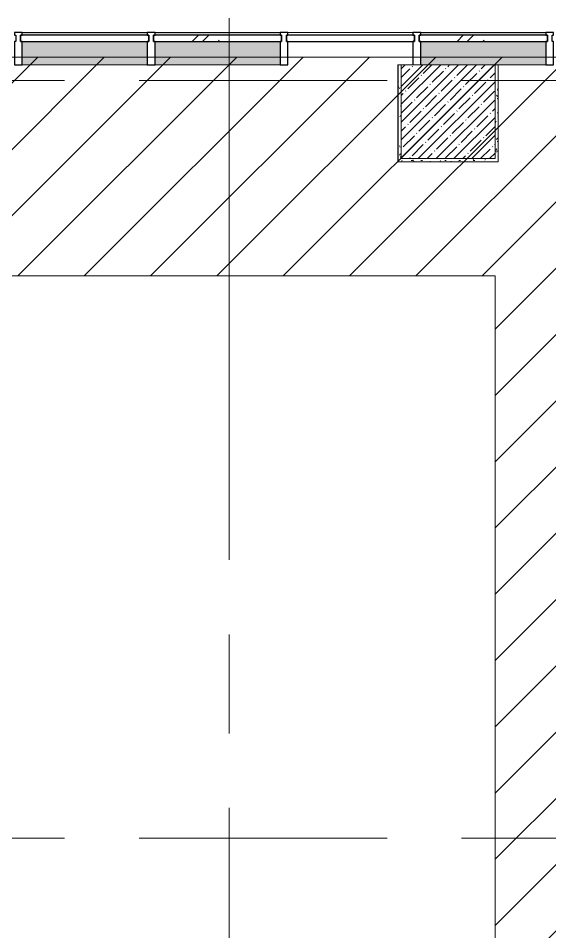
# Model space of a CAD drawing. Header units: millimetres. Extents: x -3456 to 185767, y -8553 to 29000.
# Drawn here: x 6660 to 10060, y 21550 to 27398 of the extents above; entities that cross this region are included whole.
import ezdxf

# ---------------------------------------------------------------- set-up
doc = ezdxf.new("R2010")
doc.units = ezdxf.units.MM
doc.linetypes.add('Осевая', pattern=[3175, 635, -476.25, 1587.5, -476.25])
for name, color, linetype, lineweight in [('A-DETL', 7, 'Continuous', 9), ('A-GLAZ-CURT', 7, 'Continuous', 9), ('A-GLAZ-CURT-1', 7, 'Continuous', 25), ('A-GLAZ-CWMG', 7, 'Continuous', 9), ('A-GLAZ-CWMG-1', 7, 'Continuous', 25), ('I-WALL', 7, 'Continuous', 9), ('S-COLS', 7, 'Continuous', 9), ('Оси', 7, 'Continuous', 9), ('Оси-2', 7, 'Осевая', 9)]:
    doc.layers.add(name, color=color, linetype=linetype, lineweight=lineweight)
for name, color, linetype, lineweight, true_color in [('A-DETL-GENF-1', 7, 'Continuous', 9, 0xc0c0c0), ('A-WALL-1', 7, 'Continuous', 9, 0x3c3c3c), ('A-WALL-FNSH-1', 7, 'Continuous', 9, 0x3c3c3c)]:
    doc.layers.add(name, color=color, linetype=linetype, lineweight=lineweight, true_color=true_color)
pattern_1 = [(0, (0, 0), (121.92, 30.48), [10.058, -81.382, 10.058, -81.382, -487.68]), (0, (0, 0), (121.92, 30.48), [-182.88, 10.058, -172.822, 10.058, -81.382, -213.36]), (0, (0, 0), (121.92, 30.48), [-457.2, 10.058, -50.902, 10.058, -142.342]), (120, (45.72, 15.24), (-87.356454, 90.345817), [10.058, -81.382, 10.058, -81.382, -487.68]), (120, (45.72, 15.24), (-87.356454, 90.345817), [-182.88, 10.058, -172.822, 10.058, -81.382, -213.36]), (120, (45.72, 15.24), (-87.356454, 90.345817), [-457.2, 10.058, -50.902, 10.058, -142.342]), (240, (60.96, 76.2), (-34.563546, -120.825817), [10.058, -81.382, 10.058, -81.382, -487.68]), (240, (60.96, 76.2), (-34.563546, -120.825817), [-182.88, 10.058, -172.822, 10.058, -81.382, -213.36]), (240, (60.96, 76.2), (-34.563546, -120.825817), [-457.2, 10.058, -50.902, 10.058, -142.342])]

# ---------------------------------------------------------------- blocks, each defined once
blk = doc.blocks.new('Системная панель - Стекло - 40мм-22856070-План заполнения и маркировки дверных проемов 2 этажа в осях 1-12')
at = {"layer": 'A-GLAZ-CURT'}
h = blk.add_hatch(dxfattribs=at)
h.set_pattern_fill('FP_26', color=256, style=0, pattern_type=2)
h.set_pattern_definition([(45, (-8885, -27190), (-282.8427, 282.8427), [200, -600]), (45, (-9085, -27290), (-282.8427, 282.8427), [600, -200]), (45, (-8685, -27390), (-282.8427, 282.8427), [200, -600])])
h.paths.add_polyline_path([(410, -40), (410, 0), (-410, 0), (-410, -40)])
at = {"layer": 'A-GLAZ-CURT-1'}
for p, q in [((410, 0), (-410, 0)), ((-410, 0), (-410, -40)), ((410, -40), (410, 0)), ((-410, -40), (410, -40))]:
    blk.add_line(p, q, dxfattribs=at)
blk = doc.blocks.new('Прямоугольный импост - Импост структурный с накладкой - 160мм-20149070-План заполнения и маркировки дверных проемов 2 этажа в осях 1-12')
at = {"layer": 'A-GLAZ-CWMG'}
for p, q in [((8385, 27307), (9185, 27307)), ((8385, 27150), (9185, 27150))]:
    blk.add_line(p, q, dxfattribs=at)
blk = doc.blocks.new('Прямоугольный импост - Импост структурный с накладкой - 190мм-22856065-План заполнения и маркировки дверных проемов 2 этажа в осях 1-12')
at = {"layer": 'A-GLAZ-CWMG-1'}
for p, q in [((-25, 140), (-25, 190)), ((-25, 190), (25, 190)), ((25, 190), (25, 140)), ((-25, 40), (-25, 140)), ((25, 140), (25, 40)), ((-15, 40), (-25, 40)), ((-25, -17), (-25, 0)), ((-25, 0), (-15, 0)), ((-15, 0), (-15, 40)), ((15, 40), (15, 0)), ((25, 40), (15, 40)), ((15, 0), (25, 0)), ((25, 0), (25, -17)), ((25, -17), (-25, -17))]:
    blk.add_line(p, q, dxfattribs=at)
blk = doc.blocks.new('Системная панель - Стекло - 40мм-V28-План заполнения и маркировки дверных проемов 2 этажа в осях 1-12')
at = {"layer": 'A-GLAZ-CURT'}
h = blk.add_hatch(dxfattribs=at)
h.set_pattern_fill('FP_38', color=256, style=0, pattern_type=2)
h.set_pattern_definition([(45, (-9735, -27190), (-282.8427, 282.8427), [200, -600]), (45, (-9935, -27290), (-282.8427, 282.8427), [600, -200]), (45, (-9535, -27390), (-282.8427, 282.8427), [200, -600])])
h.paths.add_polyline_path([(410, -40), (410, 0), (-410, 0), (-410, -40), (-89.3, -40)])
at = {"layer": 'A-GLAZ-CURT-1'}
for p, q in [((410, 0), (-410, 0)), ((-410, 0), (-410, -40)), ((410, -40), (410, 0)), ((-410, -40), (410, -40))]:
    blk.add_line(p, q, dxfattribs=at)
blk = doc.blocks.new('Прямоугольный импост - Импост структурный с накладкой - 190мм-23186024-План заполнения и маркировки дверных проемов 2 этажа в осях 1-12')
at = {"layer": 'A-GLAZ-CWMG'}
for points in [[(10035, 27290), (10035, 27307), (9235, 27307), (9235, 27290), (9545.7, 27290)], [(10035, 27100), (10035, 27250), (9235, 27250), (9235, 27100), (9730, 27100)]]:
    blk.add_hatch(color=256, dxfattribs=at).paths.add_polyline_path(points)
for p, q in [((9235, 27307), (10035, 27307)), ((9730, 27100), (10035, 27100))]:
    blk.add_line(p, q, dxfattribs=at)
blk = doc.blocks.new('Прямоугольный импост - Импост структурный с накладкой - 190мм-V29-План заполнения и маркировки дверных проемов 2 этажа в осях 1-12')
at = {"layer": 'A-GLAZ-CWMG-1'}
for p, q in [((-25, 140), (-25, 190)), ((25, 190), (25, 140)), ((-25, 40), (-25, 140)), ((25, 140), (25, 40)), ((-15, 40), (-25, 40)), ((-25, -17), (-25, 0)), ((-25, 0), (-15, 0)), ((-15, 0), (-15, 40)), ((15, 40), (15, 0)), ((25, 40), (15, 40)), ((15, 0), (25, 0)), ((25, 0), (25, -17)), ((25, -17), (-25, -17))]:
    blk.add_line(p, q, dxfattribs=at)
blk = doc.blocks.new('Системная панель - Стекло - 40мм-V30-План заполнения и маркировки дверных проемов 2 этажа в осях 1-12')
at = {"layer": 'A-GLAZ-CURT'}
h = blk.add_hatch(dxfattribs=at)
h.set_pattern_fill('FP_39', color=256, style=0, pattern_type=2)
h.set_pattern_definition([(45, (-8035, -27190), (-282.8427, 282.8427), [200, -600]), (45, (-8235, -27290), (-282.8427, 282.8427), [600, -200]), (45, (-7835, -27390), (-282.8427, 282.8427), [200, -600])])
h.paths.add_polyline_path([(272, -40), (410, -40), (410, 0), (-410, 0), (-410, -40)])
at = {"layer": 'A-GLAZ-CURT-1'}
for p, q in [((410, 0), (-410, 0)), ((-410, 0), (-410, -40)), ((410, -40), (410, 0)), ((-410, -40), (410, -40))]:
    blk.add_line(p, q, dxfattribs=at)
blk = doc.blocks.new('Прямоугольный импост - Импост структурный с накладкой - 190мм-V31-План заполнения и маркировки дверных проемов 2 этажа в осях 1-12')
at = {"layer": 'A-GLAZ-CWMG'}
for points in [[(8207, 27290), (8335, 27290), (8335, 27307), (7535, 27307), (7535, 27290)], [(8335, 27100), (8335, 27250), (7535, 27250), (7535, 27100), (8207, 27100)]]:
    blk.add_hatch(color=256, dxfattribs=at).paths.add_polyline_path(points)
for p, q in [((7535, 27307), (8335, 27307)), ((7535, 27100), (8335, 27100))]:
    blk.add_line(p, q, dxfattribs=at)
blk = doc.blocks.new('Системная панель - Стекло - 40мм-V41-План заполнения и маркировки дверных проемов 2 этажа в осях 1-12')
at = {"layer": 'A-GLAZ-CURT'}
h = blk.add_hatch(dxfattribs=at)
h.set_pattern_fill('FP_51', color=256, style=0, pattern_type=2)
h.set_pattern_definition([(45, (-7185, -27190), (-282.8427, 282.8427), [200, -600]), (45, (-7385, -27290), (-282.8427, 282.8427), [600, -200]), (45, (-6985, -27390), (-282.8427, 282.8427), [200, -600])])
h.paths.add_polyline_path([(410, -40), (410, 0), (-410, 0), (-410, -40), (-216.8, -40)])
at = {"layer": 'A-GLAZ-CURT-1'}
for p, q in [((410, 0), (-410, 0)), ((-410, 0), (-410, -40)), ((410, -40), (410, 0)), ((-410, -40), (410, -40))]:
    blk.add_line(p, q, dxfattribs=at)
blk = doc.blocks.new('BSC_Колонна _Прямоугольная - 600х600-V52-План заполнения и маркировки дверных проемов 2 этажа в осях 1-12')
at = {"layer": 'S-COLS'}
h = blk.add_hatch(dxfattribs=at)
h.set_pattern_fill('FP_65', color=256, style=0, pattern_type=2)
h.set_pattern_definition([(45, (-9410, -26800), (-57.02463, 57.02463), []), (45, (-9352.975, -26800), (-57.02463, 57.02463), [100.806, -20.161, 3.353, -16.808])])
h.paths.add_polyline_path([(-300, -300), (300, -300), (300, 300), (-300, 300)])
for p, q in [((300, 300), (-300, 300)), ((-300, 300), (-300, -300)), ((300, -300), (300, 300)), ((-300, -300), (300, -300))]:
    blk.add_line(p, q, dxfattribs=at)

msp = doc.modelspace()

# ---------------------------------------------------------------- hatches: boundary and pattern name
at = {"layer": 'A-DETL-GENF-1'}
h = msp.add_hatch(dxfattribs=at)
h.set_pattern_fill('FP_100', color=256, style=0, pattern_type=2)
h.set_pattern_definition([(45, (0, 0), (-212.132, 212.132), [])])
h.paths.add_polyline_path([(13562.1, 15200), (13710.3, 15200), (13710.3, 27150), (4660, 27150), (4660, 26500), (4060, 26500), (4060, 25750), (9710, 25750), (9710, 20770), (6760, 20770), (6760, 15200), (12223.3, 15200)])
at = {"layer": 'I-WALL'}
h = msp.add_hatch(dxfattribs=at)
h.set_pattern_fill('FP_89', color=256, style=0, pattern_type=2)
h.set_pattern_definition(pattern_1)
h.paths.add_polyline_path([(9110, 26480), (9110, 27100), (9090, 27100), (9090, 26480)])
h = msp.add_hatch(dxfattribs=at)
h.set_pattern_fill('FP_89', color=256, style=0, pattern_type=2)
h.set_pattern_definition(pattern_1)
h.paths.add_polyline_path([(9710, 26500), (9730, 26500), (9730, 27100), (9710, 27100)])
h = msp.add_hatch(dxfattribs=at)
h.set_pattern_fill('FP_89', color=256, style=0, pattern_type=2)
h.set_pattern_definition(pattern_1)
h.paths.add_polyline_path([(9730, 26480), (9730, 26500), (9110, 26500), (9110, 26480), (9710, 26480)])

# ---------------------------------------------------------------- linework, layer by layer
at = {"layer": 'A-DETL'}
for p, q in [((13710.3, 27150), (4660, 27150)), ((4060, 25750), (9710, 25750)), ((9710, 25750), (9710, 20770))]:
    msp.add_line(p, q, dxfattribs=at)
at = {"layer": 'A-WALL-1'}
for p, q in [((9110, 27100), (9090, 27100)), ((9730, 27100), (9710, 27100)), ((9730, 27099.5), (9730, 27100)), ((9710.5, 26480), (9730, 26480))]:
    msp.add_line(p, q, dxfattribs=at)
at = {"layer": 'A-WALL-FNSH-1'}
for p, q in [((9089, 27100), (9089, 26479)), ((9090, 27100), (9089, 27100)), ((9090, 26479), (9090, 27100)), ((9730, 27099.5), (9730, 26478.5)), ((9731, 27099.5), (9730, 27099.5)), ((9731, 26478.5), (9731, 27099.5)), ((9089, 26479), (9710.5, 26479)), ((9710.5, 26480), (9090, 26480)), ((9710.5, 26479), (9710.5, 26480)), ((9730, 26478.5), (9731, 26478.5))]:
    msp.add_line(p, q, dxfattribs=at)
at = {"layer": 'Оси'}
msp.add_line((8010, 24898.1), (8010, 27398.1), dxfattribs=at)
at = {"layer": 'Оси-2'}
for p, q in [((-28.5, 27000), (31340, 27000)), ((8010, 593.7), (8010, 24898.1)), ((-28.5, 22150), (36281, 22150))]:
    msp.add_line(p, q, dxfattribs=at)

# ---------------------------------------------------------------- block references
at = {"layer": 'A-GLAZ-CURT'}
for name, p in [('Системная панель - Стекло - 40мм-V41-План заполнения и маркировки дверных проемов 2 этажа в осях 1-12', (7085, 27290)), ('Системная панель - Стекло - 40мм-V30-План заполнения и маркировки дверных проемов 2 этажа в осях 1-12', (7935, 27290)), ('Системная панель - Стекло - 40мм-22856070-План заполнения и маркировки дверных проемов 2 этажа в осях 1-12', (8785, 27290)), ('Системная панель - Стекло - 40мм-V28-План заполнения и маркировки дверных проемов 2 этажа в осях 1-12', (9635, 27290))]:
    msp.add_blockref(name, p, dxfattribs=at)
at = {"layer": 'A-GLAZ-CWMG', "extrusion": (0, 0, -1), "rotation": 180}
for name, p in [('Прямоугольный импост - Импост структурный с накладкой - 190мм-22856065-План заполнения и маркировки дверных проемов 2 этажа в осях 1-12', (-6660, 27290)), ('Прямоугольный импост - Импост структурный с накладкой - 190мм-22856065-План заполнения и маркировки дверных проемов 2 этажа в осях 1-12', (-7510, 27290)), ('Прямоугольный импост - Импост структурный с накладкой - 190мм-22856065-План заполнения и маркировки дверных проемов 2 этажа в осях 1-12', (-8360, 27290)), ('Прямоугольный импост - Импост структурный с накладкой - 190мм-V29-План заполнения и маркировки дверных проемов 2 этажа в осях 1-12', (-9210, 27290)), ('Прямоугольный импост - Импост структурный с накладкой - 190мм-22856065-План заполнения и маркировки дверных проемов 2 этажа в осях 1-12', (-10060, 27290))]:
    msp.add_blockref(name, p, dxfattribs=at)
at = {"layer": 'A-GLAZ-CWMG'}
for name, p in [('Прямоугольный импост - Импост структурный с накладкой - 190мм-V31-План заполнения и маркировки дверных проемов 2 этажа в осях 1-12', (-850, 0)), ('Прямоугольный импост - Импост структурный с накладкой - 190мм-V31-План заполнения и маркировки дверных проемов 2 этажа в осях 1-12', (0, 0)), ('Прямоугольный импост - Импост структурный с накладкой - 160мм-20149070-План заполнения и маркировки дверных проемов 2 этажа в осях 1-12', (0, 0)), ('Прямоугольный импост - Импост структурный с накладкой - 190мм-23186024-План заполнения и маркировки дверных проемов 2 этажа в осях 1-12', (0, 0))]:
    msp.add_blockref(name, p, dxfattribs=at)
at = {"layer": 'S-COLS'}
msp.add_blockref('BSC_Колонна _Прямоугольная - 600х600-V52-План заполнения и маркировки дверных проемов 2 этажа в осях 1-12', (9410, 26800), dxfattribs=at)

doc.saveas('drawing.dxf')
